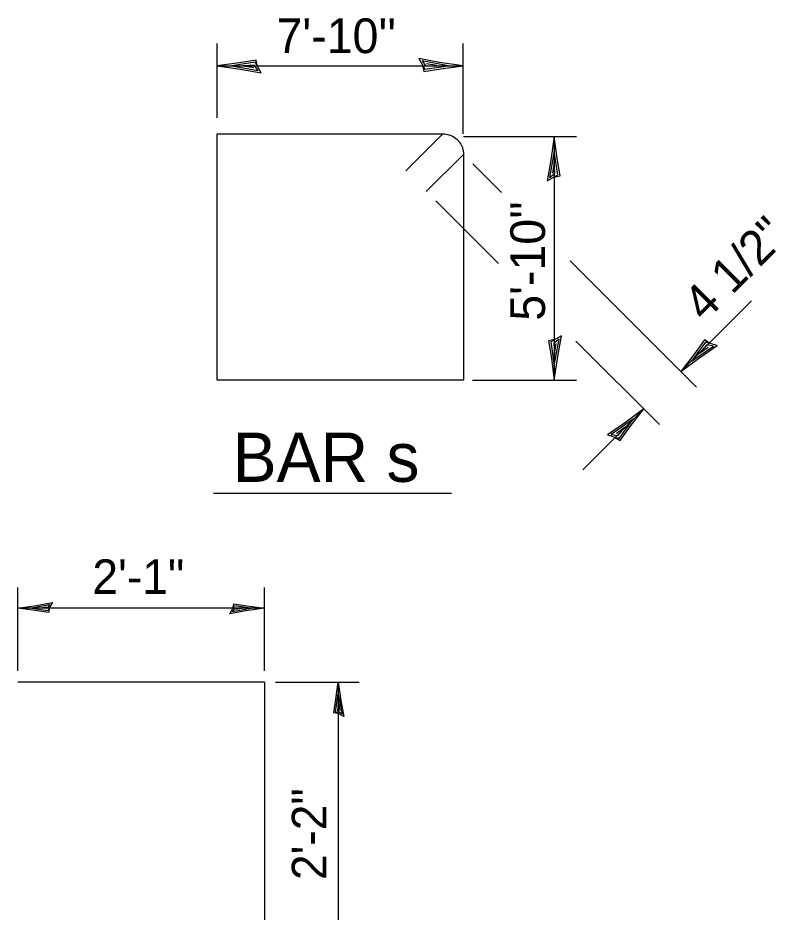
# Model space of a CAD drawing. Extents: x 1600368 to 1611368, y 1592561 to 1599146.
# Drawn here: x 1610997.8 to 1611050.6, y 1598972 to 1599034.3 of the extents above; entities that cross this region are included whole.
import ezdxf

# ---------------------------------------------------------------- set-up
doc = ezdxf.new("R2010")
doc.units = 0
for name, color, linetype in [('Design_EX_Roadway Dimensions', 7, 'Continuous'), ('Sheets_General Details', 7, 'Continuous'), ('Topo_Retaining Wall', 7, 'Continuous')]:
    doc.layers.add(name, color=color, linetype=linetype)

msp = doc.modelspace()

# ---------------------------------------------------------------- linework, layer by layer
at = {"layer": 'Design_EX_Roadway Dimensions'}
for p, q in [((1611011.692, 1599027.321), (1611011.692, 1599032.48)), ((1611028.806, 1599026.201), (1611028.806, 1599032.48)), ((1611011.692, 1599030.942), (1611028.806, 1599030.942)), ((1611028.836, 1599026.016), (1611036.689, 1599026.016)), ((1611035.152, 1599026.016), (1611035.152, 1599009.059)), ((1611029.491, 1599024.117), (1611031.48, 1599022.128)), ((1611026.908, 1599021.532), (1611031.262, 1599017.178)), ((1611036.253, 1599017.358), (1611045.043, 1599008.566)), ((1611043.955, 1599009.654), (1611048.872, 1599014.571)), ((1611036.656, 1599011.783), (1611042.458, 1599005.981)), ((1611029.467, 1599009.059), (1611036.689, 1599009.059)), ((1611041.37, 1599007.069), (1611037.133, 1599002.833)), ((1610997.843, 1598988.836), (1610997.843, 1598994.635)), ((1611014.985, 1598988.836), (1611014.985, 1598994.635)), ((1611014.985, 1598993.193), (1610997.843, 1598993.193)), ((1611015.771, 1598988.051), (1611021.57, 1598988.051)), ((1611020.129, 1598988.051), (1611020.129, 1598968.02))]:
    msp.add_line(p, q, dxfattribs=at)
for points in [[(1611014.518, 1599030.898), (1611014.422, 1599031.34), (1611013.23, 1599031.146), (1611011.692, 1599030.942), (1611013.333, 1599030.704), (1611014.768, 1599030.438), (1611014.357, 1599031.188), (1611012.725, 1599030.939), (1611014.546, 1599030.604), (1611014.276, 1599030.98), (1611013.509, 1599030.929), (1611014.245, 1599030.81)], [(1611025.982, 1599030.984), (1611026.077, 1599030.541), (1611027.27, 1599030.734), (1611028.806, 1599030.942), (1611027.168, 1599031.177), (1611025.731, 1599031.443), (1611026.14, 1599030.694), (1611027.772, 1599030.942), (1611025.953, 1599031.278), (1611026.222, 1599030.902), (1611026.988, 1599030.951), (1611026.252, 1599031.071)], [(1611035.107, 1599023.19), (1611035.552, 1599023.286), (1611035.357, 1599024.478), (1611035.152, 1599026.016), (1611034.915, 1599024.376), (1611034.648, 1599022.94), (1611035.399, 1599023.349), (1611035.15, 1599024.982), (1611034.813, 1599023.162), (1611035.189, 1599023.432), (1611035.14, 1599024.198), (1611035.02, 1599023.462)], [(1611035.193, 1599011.884), (1611034.751, 1599011.788), (1611034.945, 1599010.596), (1611035.152, 1599009.059), (1611035.387, 1599010.699), (1611035.653, 1599012.135), (1611034.903, 1599011.725), (1611035.153, 1599010.093), (1611035.489, 1599011.913), (1611035.113, 1599011.642), (1611035.162, 1599010.878), (1611035.282, 1599011.612)], [(1611045.983, 1599011.622), (1611045.602, 1599011.869), (1611044.896, 1599010.887), (1611043.955, 1599009.654), (1611045.281, 1599010.645), (1611046.484, 1599011.474), (1611045.666, 1599011.714), (1611044.687, 1599010.385), (1611046.213, 1599011.435), (1611045.755, 1599011.509), (1611045.248, 1599010.931), (1611045.853, 1599011.368)], [(1611039.343, 1599005.103), (1611039.723, 1599004.856), (1611040.431, 1599005.835), (1611041.37, 1599007.069), (1611040.044, 1599006.076), (1611038.84, 1599005.25), (1611039.66, 1599005.009), (1611040.638, 1599006.34), (1611039.112, 1599005.291), (1611039.57, 1599005.216), (1611040.076, 1599005.793), (1611039.472, 1599005.357)], [(1611000.046, 1598993.228), (1610999.972, 1598992.883), (1610999.041, 1598993.032), (1610997.843, 1598993.193), (1610999.122, 1598993.378), (1611000.24, 1598993.587), (1610999.922, 1598993.002), (1610998.649, 1598993.196), (1611000.068, 1598993.458), (1610999.858, 1598993.165), (1610999.26, 1598993.202), (1610999.835, 1598993.296)], [(1611012.783, 1598993.161), (1611012.857, 1598993.506), (1611013.787, 1598993.356), (1611014.985, 1598993.193), (1611013.708, 1598993.009), (1611012.587, 1598992.802), (1611012.906, 1598993.386), (1611014.181, 1598993.193), (1611012.76, 1598992.931), (1611012.971, 1598993.224), (1611013.568, 1598993.185), (1611012.995, 1598993.092)], [(1611020.162, 1598985.848), (1611019.817, 1598985.923), (1611019.966, 1598986.853), (1611020.129, 1598988.051), (1611020.313, 1598986.772), (1611020.52, 1598985.653), (1611019.935, 1598985.973), (1611020.129, 1598987.245), (1611020.392, 1598985.825), (1611020.098, 1598986.036), (1611020.138, 1598986.634), (1611020.23, 1598986.059)]]:
    msp.add_lwpolyline(points, dxfattribs=at)
at = {"layer": 'Sheets_General Details'}
for p, q in [((1611011.45, 1599001.192), (1611023.803, 1599001.192)), ((1611023.468, 1599001.192), (1611028.011, 1599001.192))]:
    msp.add_line(p, q, dxfattribs=at)
at = {"layer": 'Topo_Retaining Wall'}
for q in [(1610997.843, 1598988.051), (1611014.985, 1598968.02)]:
    msp.add_line((1611014.985, 1598988.051), q, dxfattribs=at)
msp.add_lwpolyline([(1611026.25, 1599022.188), (1611028.836, 1599024.774), (1611028.836, 1599009.059), (1611011.692, 1599009.059), (1611011.692, 1599026.201), (1611027.407, 1599026.201), (1611024.821, 1599023.617), (1611027.407, 1599026.201), (1611027.474, 1599026.2), (1611027.537, 1599026.196), (1611027.624, 1599026.187), (1611027.737, 1599026.164), (1611027.819, 1599026.141), (1611027.912, 1599026.111), (1611028.014, 1599026.067), (1611028.113, 1599026.016), (1611028.214, 1599025.953), (1611028.305, 1599025.886), (1611028.364, 1599025.833), (1611028.425, 1599025.776), (1611028.469, 1599025.73), (1611028.524, 1599025.664), (1611028.592, 1599025.571), (1611028.65, 1599025.479), (1611028.691, 1599025.402), (1611028.715, 1599025.348), (1611028.732, 1599025.311), (1611028.755, 1599025.252), (1611028.776, 1599025.182), (1611028.794, 1599025.12), (1611028.806, 1599025.062), (1611028.819, 1599024.993), (1611028.828, 1599024.931), (1611028.833, 1599024.868), (1611028.836, 1599024.817), (1611028.836, 1599024.803), (1611028.836, 1599024.774)], dxfattribs=at)

# ---------------------------------------------------------------- texts
at = {"layer": 'Design_EX_Roadway Dimensions'}
for s, height, p in [("7'-10''", 2.4176, (1611015.83, 1599031.817)), ('2\'-1"', 2.4, (1611003.025, 1598994.193))]:
    msp.add_text(s, height=height, dxfattribs=at).set_placement(p)
for s, height, rotation, p in [("5'-10''", 2.4176, 90, (1611034.507, 1599013.197)), ('4 1/2"', 2.4176, 45, (1611045.609, 1599013.048)), ('2\'-2" ', 2.4, 90, (1611019.291, 1598974.277))]:
    msp.add_text(s, height=height, rotation=rotation, dxfattribs=at).set_placement(p)
at = {"layer": 'Sheets_General Details'}
msp.add_text('BAR s', height=3.4286, dxfattribs=at).set_placement((1611012.781, 1599001.984))

doc.saveas('drawing.dxf')
